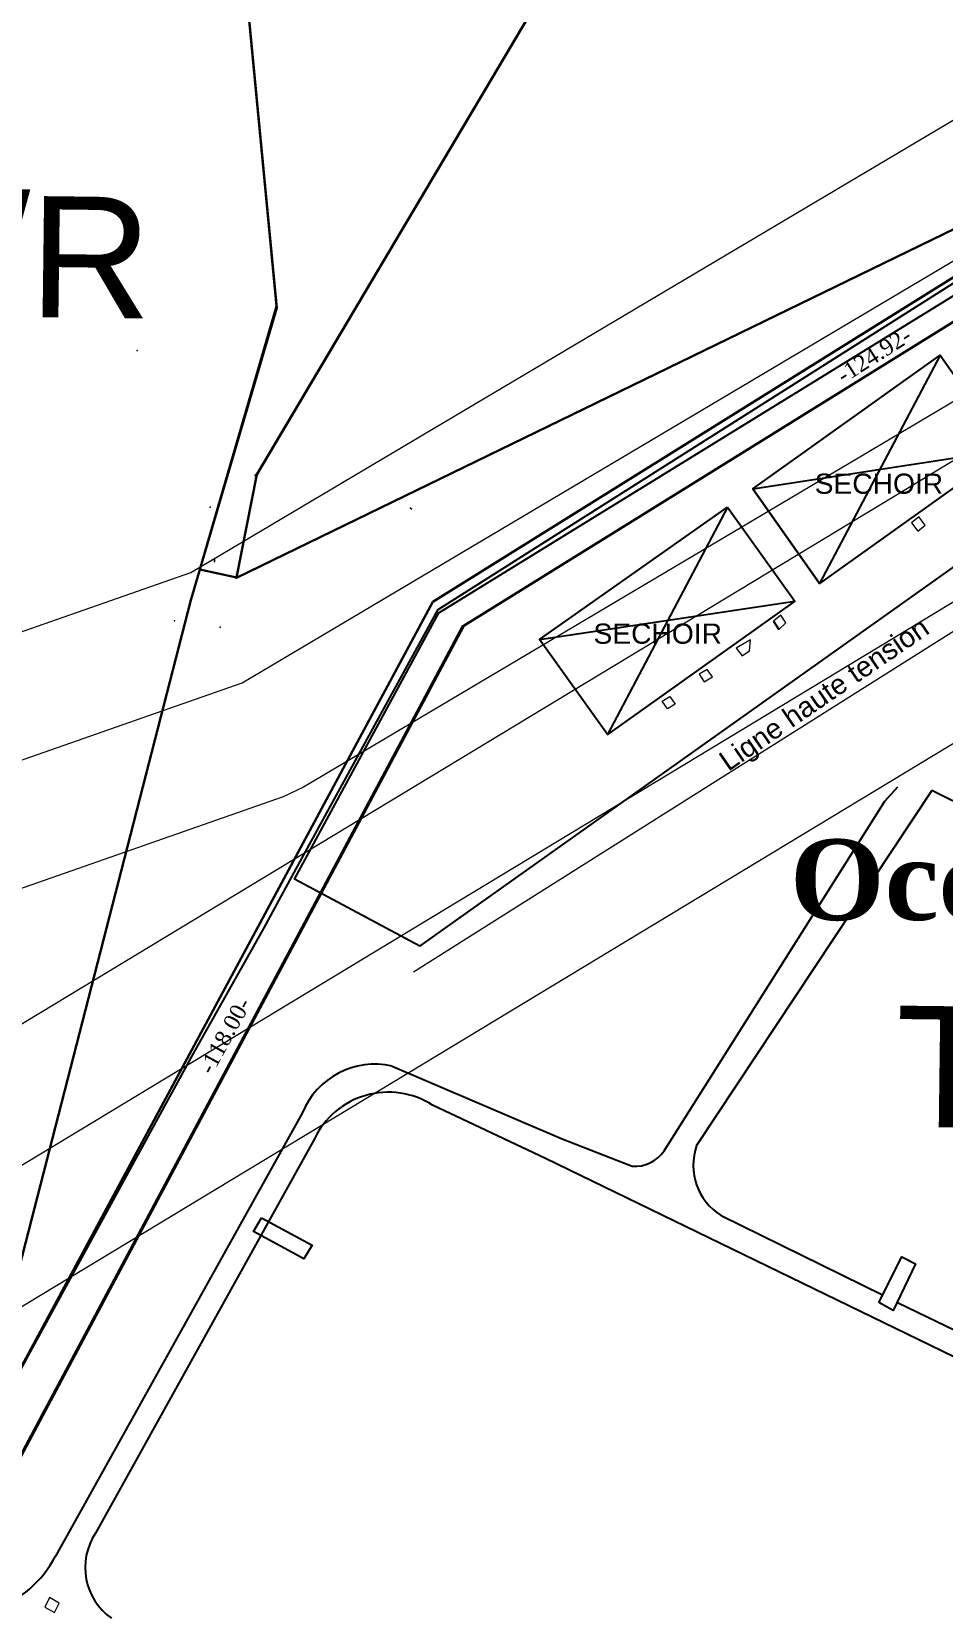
# Model space of a CAD drawing. Header units: metres. Extents: x 251686 to 255059, y 1627526 to 1631912.
# Drawn here: x 252798.6 to 252911.4, y 1628618.5 to 1628815.1 of the extents above; entities that cross this region are included whole.
import ezdxf
from ezdxf.enums import TextEntityAlignment as Align

# ---------------------------------------------------------------- set-up
doc = ezdxf.new("R2010")
doc.units = ezdxf.units.M
doc.header["$MEASUREMENT"] = 0
for name, color, linetype in [('A_revoir_niveau_0', 7, 'Continuous'), ('limites_parcelles', 7, 'Continuous'), ('limites_sections', 7, 'Continuous'), ('limites_tf', 7, 'Continuous')]:
    doc.layers.add(name, color=color, linetype=linetype)
for name, color, linetype, lineweight in [('Cotation Linéaire', 7, 'Continuous', 0), ('emprise_ht_pik_rufisque', 7, 'Continuous', 0), ('Haute tension', 3, 'Continuous', 0), ('Numero_TF', 7, 'Continuous', 0), ('Regard', 210, 'Continuous', 0)]:
    doc.layers.add(name, color=color, linetype=linetype, lineweight=lineweight)
doc.layers.add('Lignes HT Vectorisées', color=6, linetype='Continuous', lineweight=0, true_color=0xff00ff)
doc.styles.get("Standard").update_dxf_attribs({"font": 'txt.shx'})
doc.styles.add('Style-Arial', font='arial.ttf')
doc.styles.add('Times 1.0', font='times.ttf', dxfattribs={"width": 0.99, "height": 0.0254})

# ---------------------------------------------------------------- blocks, each defined once
blk = doc.blocks.new('*U133')
at = {"flags": 128}
for points, elevation in [([(0.133417, -0.220284), (0.130002, -0.264572), (0.127686, -0.265366), (-0.065926, -0.190808), (-0.194108, -0.141732), (-0.190168, -0.08715), (-0.181213, 0.000651), (-0.176112, 0.043195), (-0.166551, 0.108144), (-0.148411, 0.116316), (-0.129814, 0.124222), (-0.103291, 0.172663), (-0.094554, 0.188209), (-0.091076, 0.194598), (-0.073015, 0.227649), (0.032519, 0.294492), (0.032579, 0.294377), (0.082048, 0.295495), (0.121164, 0.296007)], 0.001709), ([(0.133417, -0.220284), (0.130002, -0.264572), (0.127686, -0.265366), (-0.065926, -0.190808), (-0.194108, -0.141732), (-0.190168, -0.08715), (-0.181213, 0.000651), (-0.176112, 0.043195), (-0.166551, 0.108144), (-0.148411, 0.116316), (-0.129814, 0.124222), (-0.103291, 0.172663), (-0.094554, 0.188209), (-0.091076, 0.194598), (-0.073015, 0.227649), (0.032519, 0.294492), (0.032579, 0.294377), (0.082048, 0.295495), (0.121164, 0.296007)], 0.001709), ([(-0.037195, 0.240332), (-0.028827, 0.228672), (-0.052025, 0.212154), (-0.060467, 0.223913), (-0.037195, 0.240332)], 0.009054), ([(-0.037195, 0.240332), (-0.028827, 0.228672), (-0.052025, 0.212154), (-0.060467, 0.223913), (-0.037195, 0.240332)], 0.009054), ([(-0.045016, 0.160587), (-0.017679, 0.203899), (-0.016098, 0.205678)], 0.008438), ([(-0.045016, 0.160587), (-0.017679, 0.203899), (-0.016098, 0.205678)], 0.008438), ([(-0.011863, 0.205231), (-0.041, 0.161232)], 0.00852), ([(-0.011863, 0.205231), (-0.041, 0.161232)], 0.00852), ([(0.033242, 0.182831), (-0.011863, 0.205231), (-0.011863, 0.205231), (-0.011863, 0.205231)], 0.008337), ([(0.033242, 0.182831), (-0.011863, 0.205231), (-0.011863, 0.205231), (-0.011863, 0.205231)], 0.008337), ([(-0.078693, 0.171076), (-0.057653, 0.16207)], 0.008413), ([(-0.078693, 0.171076), (-0.057653, 0.16207)], 0.008413), ([(-0.089846, 0.16524), (-0.120404, 0.110381)], 0.008185), ([(-0.089846, 0.16524), (-0.120404, 0.110381)], 0.008185), ([(-0.059719, 0.159651), (-0.073714, 0.166262)], 0.008528), ([(-0.059719, 0.159651), (-0.073714, 0.166262)], 0.008528), ([(-0.088344, 0.162073), (-0.115447, 0.113213)], 0.00811), ([(-0.088344, 0.162073), (-0.115447, 0.113213)], 0.00811), ([(-0.057653, 0.16207), (-0.049, 0.158682)], 0.008554), ([(-0.057653, 0.16207), (-0.049, 0.158682)], 0.008554), ([(0.058751, 0.102068), (-0.059719, 0.159651)], 0.008213), ([(0.058751, 0.102068), (-0.059719, 0.159651)], 0.008213), ([(-0.037964, 0.152586), (-0.017991, 0.142744)], 0.008421), ([(-0.037964, 0.152586), (-0.017991, 0.142744)], 0.008421), ([(-0.016047, 0.141753), (0.004224, 0.131987)], 0.008365), ([(-0.016047, 0.141753), (0.004224, 0.131987)], 0.008365)]:
    blk.add_lwpolyline(points, dxfattribs=dict(at, elevation=elevation))
at = {"ltscale": 1000, "flags": 128}
for points, elevation in [([(-0.075294, 0.185935), (-0.090803, 0.194228), (-0.072917, 0.22722), (0.036672, 0.294779), (0.036672, 0.294779), (0.036672, 0.294779)], 0.007032), ([(-0.075294, 0.185935), (-0.090803, 0.194228), (-0.072917, 0.22722), (0.036672, 0.294779), (0.036672, 0.294779), (0.036672, 0.294779)], 0.007032), ([(-0.075294, 0.185935), (0.000505, 0.239779), (0.000505, 0.239779), (0.011479, 0.257232), (0.020535, 0.26345)], 0.007032), ([(-0.075294, 0.185935), (0.000505, 0.239779), (0.000505, 0.239779), (0.011479, 0.257232), (0.020535, 0.26345)], 0.007032), ([(-0.010842, 0.259134), (-0.025798, 0.230861), (-0.034061, 0.242575), (-0.002579, 0.24742)], 0.009726), ([(-0.010842, 0.259134), (-0.025798, 0.230861), (-0.034061, 0.242575), (-0.002579, 0.24742)], 0.009726), ([(-0.034061, 0.242575), (-0.025798, 0.230861)], 0.009187), ([(-0.034061, 0.242575), (-0.025798, 0.230861)], 0.009187), ([(-0.037195, 0.240332), (-0.052025, 0.212154), (-0.060467, 0.223913), (-0.028827, 0.228672)], 0.009054), ([(-0.037195, 0.240332), (-0.052025, 0.212154), (-0.060467, 0.223913), (-0.028827, 0.228672)], 0.009054), ([(-0.031471, 0.226202), (-0.030824, 0.225185)], 0.008981), ([(-0.031471, 0.226202), (-0.030824, 0.225185)], 0.008981), ([(-0.018424, 0.141783), (-0.015579, 0.147473), (-0.013903, 0.146587), (-0.016683, 0.14082), (-0.018424, 0.141783)], 0.008361), ([(-0.018424, 0.141783), (-0.015579, 0.147473), (-0.013903, 0.146587), (-0.016683, 0.14082), (-0.018424, 0.141783)], 0.008361)]:
    blk.add_lwpolyline(points, dxfattribs=dict(at, elevation=elevation))
for centre, radius, start, end in [((-0.080854, 0.16163, 0.008185), 0.009689778017551, 77.11533, 158.127852), ((-0.080854, 0.16163, 0.008185), 0.009689778017551, 77.11533, 158.127852), ((-0.07917, 0.157673, 0.008453), 0.0101749000813072, 57.576438, 154.379516), ((-0.07917, 0.157673, 0.008453), 0.0101749000813072, 57.576438, 154.379516), ((-0.034163, 0.158777, 0.0084), 0.0072642483541757, 160.244525, 238.452418), ((-0.034163, 0.158777, 0.0084), 0.0072642483541757, 160.244525, 238.452418), ((-0.048636, 0.163039, 0.0085), 0.0043725060820836, 265.225594, 325.885176), ((-0.048636, 0.163039, 0.0085), 0.0043725060820836, 265.225594, 325.885176), ((-0.109037, 0.108967, 0.00673), 0.0076891438578519, 146.47957, 234.808358), ((-0.109037, 0.108967, 0.00673), 0.0076891438578519, 146.47957, 234.808358), ((-0.132808, 0.116895, 0.006542), 0.0140107234399363, 289.909725, 332.292915), ((-0.132808, 0.116895, 0.006542), 0.0140107234399363, 289.909725, 332.292915)]:
    blk.add_arc(centre, radius, start, end)
blk.add_3dface([(-0.002579, 0.24742, 0.009726), (-0.025798, 0.230861, 0.009726), (-0.034061, 0.242575, 0.009726), (-0.010842, 0.259134, 0.009726)])
blk.add_3dface([(-0.002579, 0.24742, 0.009726), (-0.025798, 0.230861, 0.009726), (-0.034061, 0.242575, 0.009726), (-0.010842, 0.259134, 0.009726)])
at = {"ltscale": 1000}
blk.add_3dface([(-0.094878, 0.152306, 0.007787), (-0.088623, 0.148897, 0.007787), (-0.089629, 0.147226, 0.007787), (-0.095885, 0.150606, 0.007787)], dxfattribs=at)
blk.add_3dface([(-0.094878, 0.152306, 0.007787), (-0.088623, 0.148897, 0.007787), (-0.089629, 0.147226, 0.007787), (-0.095885, 0.150606, 0.007787)], dxfattribs=at)
at = {"layer": 'Haute tension', "color": 31, "elevation": 0.006847, "flags": 128}
blk.add_lwpolyline([(-0.076071, 0.182767), (0.092255, 0.289015)], dxfattribs=at)
blk.add_lwpolyline([(-0.076071, 0.182767), (0.092255, 0.289015)], dxfattribs=at)
at = {"layer": 'Regard', "color": 0, "ltscale": 1000, "elevation": 0.008872, "flags": 128}
blk.add_lwpolyline([(-0.036123, 0.222868), (-0.035383, 0.221912)], dxfattribs=at)
blk.add_lwpolyline([(-0.036123, 0.222868), (-0.035383, 0.221912)], dxfattribs=at)
at = {"layer": 'Regard', "color": 0, "ltscale": 1000}
for points in [[(-0.014403, 0.23839, 0.009267), (-0.013615, 0.237358, 0.009267), (-0.012709, 0.238091, 0.009267), (-0.013497, 0.239123, 0.009267)], [(-0.014403, 0.23839, 0.009267), (-0.013615, 0.237358, 0.009267), (-0.012709, 0.238091, 0.009267), (-0.013497, 0.239123, 0.009267)], [(-0.031471, 0.226202, 0.008981), (-0.030824, 0.225185, 0.008981), (-0.02997, 0.226006, 0.008981), (-0.030563, 0.226939, 0.008981)], [(-0.031471, 0.226202, 0.008981), (-0.030824, 0.225185, 0.008981), (-0.02997, 0.226006, 0.008981), (-0.030563, 0.226939, 0.008981)], [(-0.036123, 0.222868, 0.008872), (-0.035383, 0.221912, 0.008872), (-0.03447, 0.222526, 0.008872), (-0.034346, 0.223897, 0.008872)], [(-0.036123, 0.222868, 0.008872), (-0.035383, 0.221912, 0.008872), (-0.03447, 0.222526, 0.008872), (-0.034346, 0.223897, 0.008872)], [(-0.040706, 0.219627, 0.00871), (-0.040053, 0.218696, 0.00871), (-0.039056, 0.219287, 0.00871), (-0.039713, 0.220223, 0.00871)], [(-0.040706, 0.219627, 0.00871), (-0.040053, 0.218696, 0.00871), (-0.039056, 0.219287, 0.00871), (-0.039713, 0.220223, 0.00871)], [(-0.043642, 0.215932, 0.008578), (-0.044596, 0.215345, 0.008578), (-0.04529, 0.216275, 0.008578), (-0.044336, 0.216862, 0.008578)], [(-0.043642, 0.215932, 0.008578), (-0.044596, 0.215345, 0.008578), (-0.04529, 0.216275, 0.008578), (-0.044336, 0.216862, 0.008578)], [(-0.121708, 0.104059, 0.006571), (-0.120506, 0.10338, 0.006571), (-0.11993, 0.104557, 0.006571), (-0.121132, 0.105236, 0.006571)], [(-0.121708, 0.104059, 0.006571), (-0.120506, 0.10338, 0.006571), (-0.11993, 0.104557, 0.006571), (-0.121132, 0.105236, 0.006571)]]:
    blk.add_3dface(points, dxfattribs=at)
at = {"char_height": 0.0025, "width": 0.024885, "attachment_point": 1}
for insert in [(-0.026386, 0.24448, -0.0018), (-0.026386, 0.24448, -0.0018), (-0.053778, 0.225899, -0.0018), (-0.053778, 0.225899, -0.0018)]:
    blk.add_mtext('\\fArial|b0|i0|c00|p39;SECHOIR', dxfattribs=dict(at, insert=insert))
at = {"insert": (-0.038502, 0.209581, -0.0018), "char_height": 0.0025, "width": 0.080857, "attachment_point": 1, "rotation": 34.53003197767248}
blk.add_mtext('\\fArial|b0|i0|c00|p39;Ligne haute tension', dxfattribs=at)
blk.add_mtext('\\fArial|b0|i0|c00|p39;Ligne haute tension', dxfattribs=at)
at = {"layer": 'Cotation Linéaire', "style": 'Times 1.0', "width": 0.99}
for s, rotation, p in [('-124.92-', 32.349235, (-0.01958, 0.260015, -0.0018)), ('-118.00-', 61.226228, (-0.100319, 0.175334, -0.0018))]:
    blk.add_text(s, height=0.002, rotation=rotation, dxfattribs=at).set_placement(p, align=Align.TOP_CENTER)

msp = doc.modelspace()

# ---------------------------------------------------------------- linework, layer by layer
at = {"layer": 'A_revoir_niveau_0', "color": 7, "linetype": 'Continuous', "lineweight": 0}
msp.add_line((252826.319405, 1628760.114615), (252823.908425, 1628747.479219), dxfattribs=at)
at = {"layer": 'A_revoir_niveau_0', "color": 3, "linetype": 'Continuous', "lineweight": 40, "flags": 128}
msp.add_lwpolyline([(252795.214016, 1628634.925169), (252851.998808, 1628741.450669), (252957.045636, 1628806.691641), (253094.464467, 1628810.40394), (253097.839069, 1628753.336063), (253101.169621, 1628724.563931), (253098.371027, 1628671.495843), (253099.803563, 1628615.614712), (253104.782775, 1628573.148032), (253109.197224, 1628538.482426)], dxfattribs=at)
at = {"layer": 'A_revoir_niveau_0', "color": 3, "linetype": 'Continuous', "lineweight": 0}
msp.add_point((252811.60221, 1628775.574722), dxfattribs=at)
at = {"layer": 'A_revoir_niveau_0', "color": 3, "linetype": 'Continuous', "lineweight": 40}
for p in [(252826.318376, 1628760.109225), (252823.908425, 1628747.479219)]:
    msp.add_point(p, dxfattribs=at)
at = {"layer": 'A_revoir_niveau_0', "color": 2, "linetype": 'Continuous', "lineweight": 0}
for p in [(252820.662512, 1628756.186895), (252821.195143, 1628749.627532)]:
    msp.add_point(p, dxfattribs=at)
at = {"layer": 'A_revoir_niveau_0', "color": 1, "linetype": 'Continuous', "lineweight": 13}
for p in [(252845.459401, 1628756.05629), (252845.460401, 1628756.056277), (252845.600401, 1628755.97551)]:
    msp.add_point(p, dxfattribs=at)
at = {"layer": 'A_revoir_niveau_0', "color": 1, "linetype": 'Continuous', "lineweight": 0}
for p in [(252821.184802, 1628749.759676), (252821.189023, 1628749.697616), (252821.195193, 1628749.631532), (252821.206358, 1628749.485377), (252821.208144, 1628749.468353), (252821.208943, 1628749.452341), (252816.242923, 1628742.089991)]:
    msp.add_point(p, dxfattribs=at)
at = {"layer": 'A_revoir_niveau_0', "color": 7, "linetype": 'Continuous', "lineweight": 40}
msp.add_point((252823.908425, 1628747.479219), dxfattribs=at)
at = {"layer": 'A_revoir_niveau_0', "color": 5, "linetype": 'Continuous', "lineweight": 0}
msp.add_point((252821.872547, 1628741.29817), dxfattribs=at)
at = {"layer": 'emprise_ht_pik_rufisque', "color": 1}
for p, q in [((252818.261081, 1628748.08161), (253005.981555, 1628859.548147)), ((253021.439323, 1628833.837087), (252832.211365, 1628721.475553)), ((252678.769838, 1628620.501586), (252981.072148, 1628803.323862)), ((252996.56494, 1628777.633891), (252689.208126, 1628591.756602)), ((252578.935433, 1628664.267117), (252818.261081, 1628748.08161)), ((252832.211365, 1628721.475553), (252829.676242, 1628720.293374)), ((252829.676242, 1628720.293374), (252592.732046, 1628637.3123))]:
    msp.add_line(p, q, dxfattribs=at)
at = {"layer": 'Lignes HT Vectorisées', "color": 5, "flags": 128}
for points in [[(252300.518457, 1628679.779301), (252309.336602, 1628700.771082), (252580.077166, 1628648.773693), (252824.632129, 1628734.41955), (253013.710555, 1628846.692424), (253204.211081, 1628962.646401), (253437.574136, 1629102.280594), (253538.188903, 1629350.041559), (253696.542409, 1629585.521315), (253756.669149, 1629670.287472)], [(252300.518457, 1628679.779301), (252535.311637, 1628633.247882), (252681.576934, 1628604.669463), (252988.818538, 1628790.478887), (253359.183284, 1629013.205735), (253675.222294, 1629206.394463), (253989.117803, 1629393.415688), (254273.85418, 1629565.672671)]]:
    msp.add_lwpolyline(points, dxfattribs=at)
at = {"layer": 'limites_parcelles', "color": 7, "linetype": 'Continuous', "lineweight": 0}
msp.add_line((252823.908425, 1628747.479219), (252955.617469, 1628811.51073), dxfattribs=at)
at = {"layer": 'limites_sections', "color": 112, "linetype": 'Continuous', "lineweight": 40, "extrusion": (-1.8717255e-09, -9.639832e-10, 1), "elevation": -0.002046, "flags": 128}
msp.add_lwpolyline([(253469.820836, 1628503.176145), (253488.589644, 1628500.414429), (253454.879488, 1628458.45481), (253455.869011, 1628419.146695), (253456.677254, 1628387.039772), (253456.725415, 1628385.126634), (253456.826796, 1628378.590775), (253456.092848, 1628349.73443), (253454.032863, 1628268.742801), (253388.282867, 1628177.212071), (253374.268487, 1628101.940239), (253305.375391, 1628033.502846), (252724.250426, 1628275.006531), (252729.810311, 1628341.80532), (252735.302417, 1628407.78978), (252753.241864, 1628623.321822), (252721.721864, 1628619.437822), (252719.111157, 1628633.487457), (252714.797364, 1628656.702322), (252707.872864, 1628693.966822), (252708.178498, 1628714.657046), (252708.499905, 1628736.415068), (252708.92257, 1628765.027856), (252709.546654, 1628807.276005), (252710.023977, 1628836.275407), (252766.51681, 1628874.562186), (252777.807368, 1628875.207361), (252792.594535, 1628876.052342), (252806.680432, 1628876.85725), (252821.799454, 1628877.721194), (252840.098742, 1628878.766867), (252853.870088, 1628879.553801), (252869.673078, 1628880.456829), (252881.50225, 1628881.132782), (252890.234906, 1628881.631791), (252896.724489, 1628882.002624), (252900.638805, 1628882.226299), (252915.419343, 1628884.059972), (252947.872303, 1628888.086085), (252995.1058, 1628893.94587), (253038.771855, 1628895.227443), (253072.399091, 1628896.214383), (253084.091369, 1628889.07052), (253103.780853, 1628877.040446), (253120.367335, 1628866.906274), (253135.162614, 1628857.86651), (253140.023655, 1628843.378963), (253144.884695, 1628828.891416), (253158.888191, 1628822.546236), (253184.202626, 1628811.075912), (253223.520558, 1628793.260409), (253250.158874, 1628785.95727), (253263.793452, 1628773.437298), (253279.13654, 1628744.455831), (253296.184438, 1628717.179275), (253350.963018, 1628668.589516), (253387.610751, 1628636.082202), (253479.037064, 1628554.98513), (253469.820836, 1628503.176145)], close=True, dxfattribs=at)
at = {"layer": 'limites_tf', "color": 5, "linetype": 'Continuous', "lineweight": 30}
for p, q in [((252955.627175, 1628811.456686), (252848.243966, 1628744.429197)), ((252848.243966, 1628744.429197), (252790.633087, 1628637.392198))]:
    msp.add_line(p, q, dxfattribs=at)
at = {"layer": 'limites_tf', "color": 1, "linetype": 'Continuous', "lineweight": 30}
msp.add_line((252945.755896, 1628806.660237), (252823.91913, 1628747.425163), dxfattribs=at)
at = {"layer": 'limites_tf', "color": 5, "linetype": 'Continuous', "lineweight": 30, "flags": 128}
for points in [[(252943.817639, 1628972.81227), (252929.938317, 1628934.776882), (252905.708335, 1628893.914631), (252899.575255, 1628883.559231), (252826.417468, 1628760.206895), (252823.908425, 1628747.479219), (252819.372197, 1628748.470735), (252828.881675, 1628781.078181), (252817.675987, 1628897.976421), (252817.106587, 1628911.910531), (252818.314838, 1628961.950263), (252839.013403, 1628964.654314), (252896.892091, 1628972.215559), (252943.817639, 1628972.81227)], [(252817.670943, 1628898.029044), (252828.900099, 1628780.885988), (252818.253882, 1628744.666069), (252790.633087, 1628637.392198), (252753.813766, 1628621.033191), (252721.204259, 1628622.133066), (252708.208231, 1628694.973804), (252710.023977, 1628836.275407), (252736.84795, 1628852.289978), (252775.53734, 1628886.147272), (252817.670943, 1628898.029044)]]:
    msp.add_lwpolyline(points, close=True, dxfattribs=at)
at = {"layer": 'limites_tf', "color": 1, "linetype": 'Continuous', "lineweight": 30}
for centre, start, end in [((252827.886215, 1628780.982758), 343.620215, 5.475556), ((252827.277596, 1628759.696771), 149.331837, 169.202327)]:
    msp.add_arc(centre, 1.000023093949812, start, end, dxfattribs=at)

# ---------------------------------------------------------------- block references
at = {"layer": 'A_revoir_niveau_0', "xscale": 1000, "yscale": 1000, "zscale": 1000}
msp.add_blockref('*U133', (252921.901364, 1628515.852291, -9.359), dxfattribs=at)

# ---------------------------------------------------------------- texts
at = {"layer": 'limites_tf', "color": 7, "linetype": 'Continuous', "lineweight": 40, "insert": (252892.436578, 1628715.03309), "char_height": 10, "attachment_point": 1, "line_spacing_factor": 0.72}
msp.add_mtext('\\fTimes New Roman|b1|i0|c00|p23;Occupation ONAS', dxfattribs=at)
at = {"layer": 'numero_tf', "color": 4, "linetype": 'Continuous', "lineweight": 0, "style": 'Style-Arial'}
for s, p in [('TF 798/R', (252725.987913, 1628780.633229)), ('TF 283', (252905.460628, 1628679.434181))]:
    msp.add_text(s, height=15.000346, rotation=359.28, dxfattribs=at).set_placement(p)

doc.saveas('drawing.dxf')
